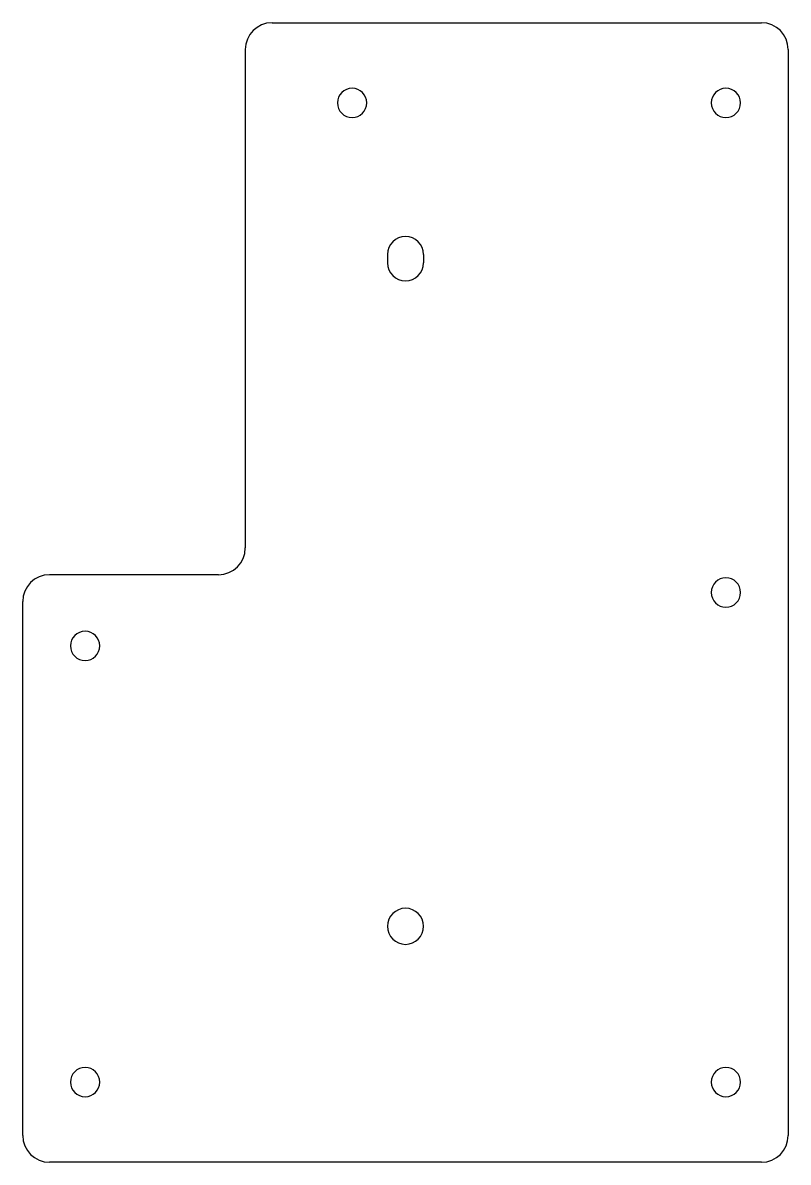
# Model space of a CAD drawing. Header units: inches. Extents: x 0 to 3.39, y 0 to 5.04.
import ezdxf

# ---------------------------------------------------------------- set-up
doc = ezdxf.new("R2010")
doc.units = ezdxf.units.IN
doc.layers.add('3', color=7, linetype='CONTINUOUS')

msp = doc.modelspace()

# ---------------------------------------------------------------- linework, layer by layer
at = {"layer": '3', "color": 3, "linetype": 'CONTINUOUS'}
for p, q in [((1.1024, 5.0394), (3.2677, 5.0394)), ((0.9843, 4.9213), (0.9843, 2.7165)), ((3.3858, 4.9213), (3.3858, 0.1181)), ((1.6132, 4.0148), (1.6132, 3.9774)), ((1.7726, 4.0148), (1.7726, 3.9774)), ((0.8661, 2.5984), (0.1181, 2.5984)), ((0, 0.1181), (0, 2.4803)), ((3.2677, 0), (0.1181, 0))]:
    msp.add_line(p, q, dxfattribs=at)
for centre, radius, start, end in [((1.1024, 4.9213), 0.1181, 90, 180), ((3.2677, 4.9213), 0.1181, 360, 90), ((1.4567, 4.685), 0.065, 360, 180), ((3.1102, 4.685), 0.065, 360, 180), ((1.4567, 4.685), 0.065, 180, 360), ((3.1102, 4.685), 0.065, 180, 360), ((1.6929, 4.0148), 0.0797, 360, 180), ((1.6929, 3.9774), 0.0797, 180, 360), ((0.8661, 2.7165), 0.1181, 270, 360), ((0.1181, 2.4803), 0.1181, 90, 180), ((3.1102, 2.5197), 0.065, 360, 180), ((3.1102, 2.5197), 0.065, 180, 360), ((0.2756, 2.2835), 0.065, 360, 180), ((0.2756, 2.2835), 0.065, 180, 360), ((1.6929, 1.0433), 0.0797, 360, 180), ((1.6929, 1.0433), 0.0797, 180, 360), ((0.2756, 0.3543), 0.065, 360, 180), ((3.1102, 0.3543), 0.065, 360, 180), ((0.2756, 0.3543), 0.065, 180, 360), ((3.1102, 0.3543), 0.065, 180, 360), ((0.1181, 0.1181), 0.1181, 180, 270), ((3.2677, 0.1181), 0.1181, 270, 360)]:
    msp.add_arc(centre, radius, start, end, dxfattribs=at)

doc.saveas('drawing.dxf')
